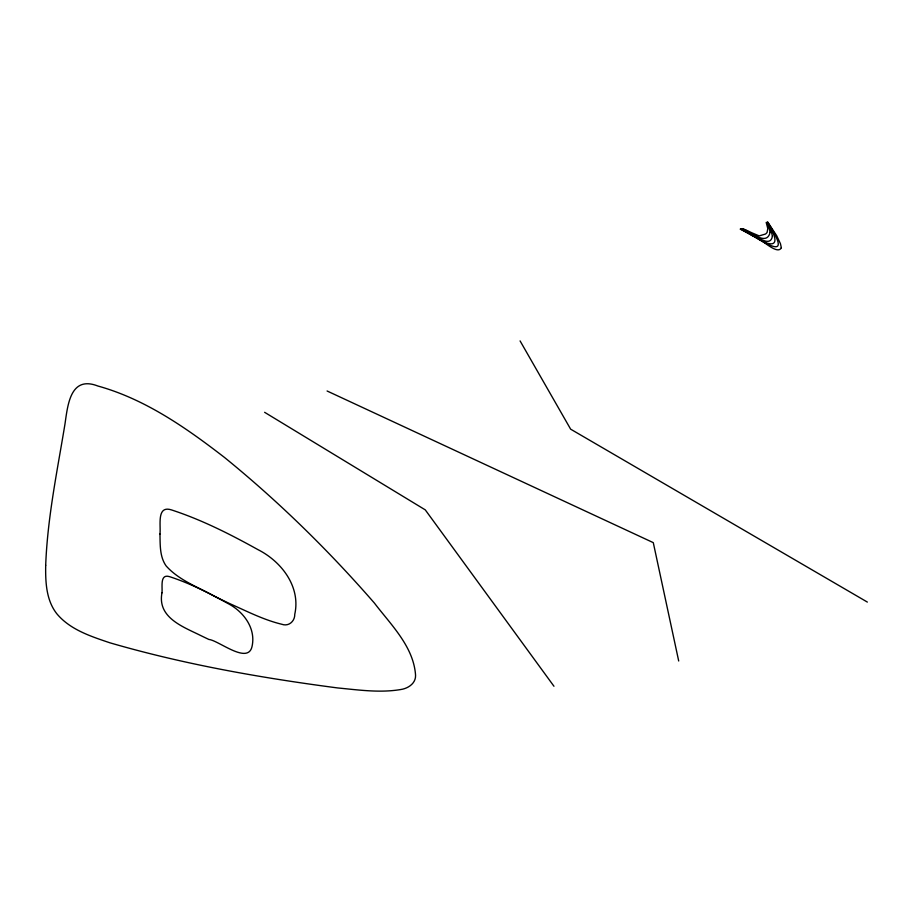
<?xml version="1.0" encoding="UTF-8"?>
<svg xmlns="http://www.w3.org/2000/svg" width="913" height="913" viewBox="0 0 913 913"><rect width="100%" height="100%" fill="white"/><g stroke="black" fill="none" stroke-linecap="round" stroke-linejoin="round"><path stroke-width="1.37" d="M327.094 390.992L653.286 542.642L678.701 660.989M867.35 602.078L570.636 429.167L520.079 340.903M264.622 412.311L425.275 509.876L553.963 686.256M159.958 534.037C160.232 544.787 159.615 556.747 166.143 565.946C178.88 580.2 197.665 586.933 214.019 596.029A411.809 194.595 22.1 0 0 230.224 603.847C247.058 611.322 263.686 619.893 281.672 624.23C288.645 626.877 294.945 621.297 294.773 614.244C300.856 586.728 281.535 561.506 257.911 549.615C230.167 534.208 201.476 519.657 171.233 509.831C156.385 505.209 161.019 525.797 159.958 534.037M161.966 592.811C157.413 616.515 180.706 625.884 198.087 634.25A275.178 130.034 22.1 0 0 208.917 639.465C218.549 640.355 248.028 665.109 252.056 646.415C256.119 628.03 243.212 611.174 227.417 603.231C208.872 592.925 189.71 583.213 169.498 576.639C159.581 573.558 162.674 587.31 161.966 592.811M45.696 565.25C45.422 581.809 46.084 599.978 56.709 613.627C69.993 629.696 90.775 636.338 109.845 642.786C184.243 664.413 260.844 677.857 337.593 687.934C358.501 689.931 379.831 693.058 400.75 689.532C408.031 688.493 415.894 683.438 415.563 675.266C413.646 646.552 390.901 624.766 374.433 603.105C328.657 550.482 278.613 501.431 224.472 457.436C186.161 427.832 145.053 399.072 97.839 386.005C70.335 375.311 67.767 404.995 64.983 423.974C57.291 470.857 47.465 517.648 45.696 565.25M770.115 232.267C766.783 247.126 749.619 230.784 742.132 228.661L745.385 229.779A138.571 65.485 22.1 0 1 751.696 232.747L759.205 235.896L765.414 234.059A20.2 9.552 22.1 0 0 767.114 232.336L767.799 228.558L766.19 222.407L769.1 228.056L770.115 232.267M772.409 236.136C770.469 248.165 756.535 235.953 750.954 233.602A176.745 83.517 22.1 0 0 741.653 228.775L741.173 228.901A147.404 69.65 22.1 0 1 751.319 234.196C771.942 249.215 783.594 247.777 767.137 222.156L771.074 230.373L772.409 236.136M781.345 247.72C777.317 256.268 759.125 236.41 753.054 236.011A167.456 79.134 22.1 0 0 740.226 229.152L740.705 229.026C761.807 240.142 795.657 265.991 767.616 222.03L776.678 235.668L780.432 243.668L781.345 247.72"/></g></svg>
